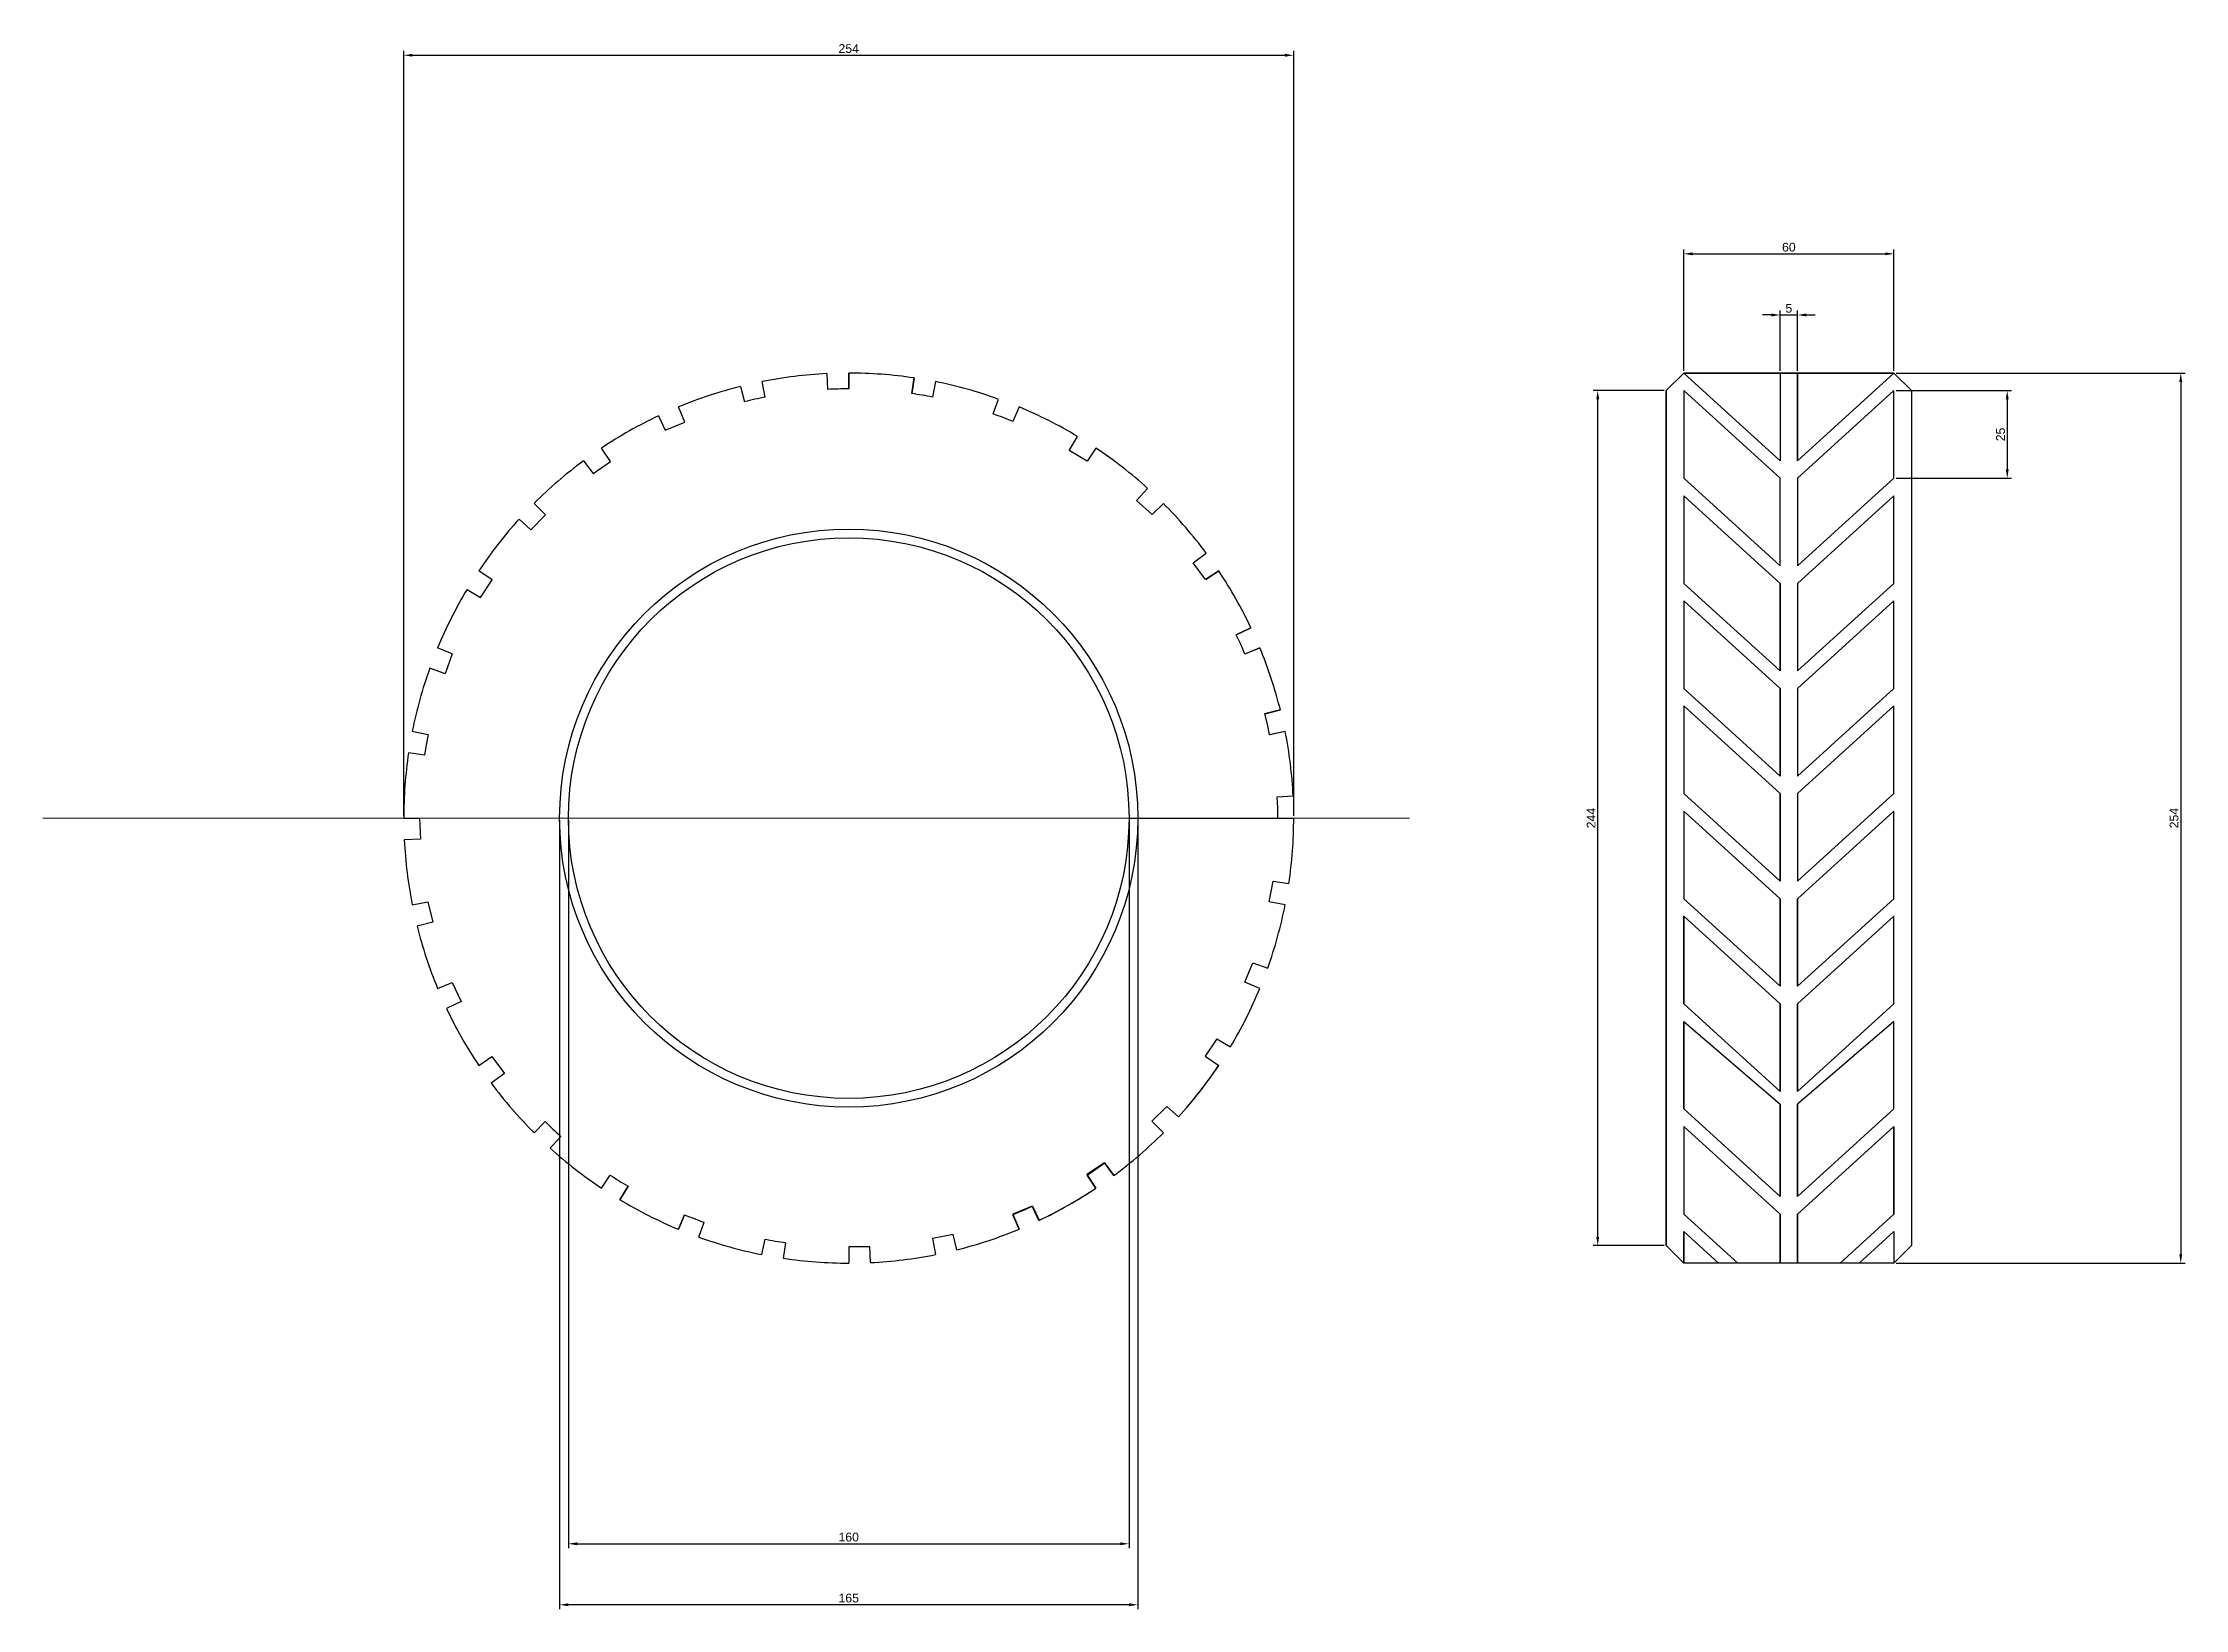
# Model space of a CAD drawing. Header units: millimetres. Extents: x -230 to 381, y -226 to 221.
import ezdxf

# ---------------------------------------------------------------- set-up
doc = ezdxf.new("R2010")
doc.units = ezdxf.units.MM
doc.layers.add('03_Ejes', color=1, linetype='Continuous')
doc.layers.add('04_Cotas', color=3, linetype='Continuous')
doc.styles.get("Standard").update_dxf_attribs({"font": 'arial.ttf'})
doc.dimstyles.new('ISO-25', dxfattribs={"dimtxt": 2.5, "dimasz": 2.5, "dimexe": 1.25, "dimexo": 0.625, "dimtad": 1, "dimtxsty": 'Standard', "dimcen": 2.5, "dimadec": 0, "dimazin": 0, "dimtfac": 1, "dimtmove": 0, "dimatfit": 3, "dimfxl": 1, "dimarcsym": 0})

# ---------------------------------------------------------------- blocks, each defined once
blk = doc.blocks.new('Rueda')
for p, q in [((-30.86, 123.19), (-29.77, 118.83)), ((-23.81, 120.16), (-24.69, 124.58)), ((-6.23, 126.85), (-6.01, 122.35)), ((0, 122.5), (0, 127)), ((0, 122.5), (0, 127)), ((0, 127), (0, 122.5)), ((17.97, 121.17), (18.63, 125.63)), ((18.63, 125.63), (17.97, 121.17)), ((17.97, 121.17), (18.63, 125.63)), ((24.78, 124.56), (23.9, 120.15)), ((-46.82, 113.04), (-48.6, 117.33)), ((41.18, 115.37), (42.7, 119.61)), ((48.6, 117.33), (46.88, 113.18)), ((-54.3, 114.81), (-52.38, 110.74)), ((-52.38, 110.74), (-46.82, 113.04)), ((-67.98, 101.73), (-70.56, 105.6)), ((62.9, 104.95), (65.29, 108.93)), ((68.06, 101.86), (62.9, 104.95)), ((70.56, 105.6), (68.06, 101.86)), ((-75.65, 102.01), (-72.97, 98.39)), ((-72.97, 98.39), (-67.98, 101.73)), ((82.17, 90.66), (85.29, 94.1)), ((-90.77, 82.27), (-86.52, 86.52)), ((-86.52, 86.52), (-89.8, 89.8)), ((86.62, 86.62), (82.17, 90.66)), ((89.8, 89.8), (86.62, 86.62)), ((-94.1, 85.29), (-90.77, 82.27)), ((98.27, 72.89), (102.01, 75.65)), ((-101.73, 67.98), (-105.6, 70.56)), ((-105.07, 62.98), (-101.73, 67.98)), ((101.86, 68.06), (98.27, 72.89)), ((105.6, 70.56), (101.86, 68.06)), ((101.88, 68.07), (105.6, 70.56)), ((-108.93, 65.29), (-105.07, 62.98)), ((110.61, 52.31), (114.81, 54.3)), ((111.89, 49.6), (110.61, 52.31)), ((114.81, 54.3), (110.74, 52.38)), ((113.04, 46.82), (111.89, 49.6)), ((-113.18, 46.88), (-117.33, 48.6)), ((-113.18, 46.88), (-115.2, 41.22)), ((117.33, 48.6), (113.04, 46.82)), ((113.18, 46.88), (117.33, 48.6)), ((-115.2, 41.22), (-119.58, 42.79)), ((-115.34, 41.27), (-119.58, 42.79)), ((123.19, 30.86), (118.69, 29.73)), ((118.83, 29.77), (123.19, 30.86)), ((-124.56, 24.78), (-120.15, 23.9)), ((-124.56, 24.78), (-120, 23.87)), ((118.69, 29.73), (119.42, 26.81)), ((119.42, 26.81), (120, 23.87)), ((120, 23.87), (124.56, 24.78)), ((120.15, 23.9), (124.56, 24.78)), ((-121.03, 17.95), (-125.63, 18.63)), ((-120.59, 20.92), (-121.03, 17.95)), ((-120, 23.87), (-120.59, 20.92)), ((126.85, 6.23), (122.21, 6)), ((126.85, 6.23), (122.35, 6.01)), ((-127, 0), (-122.5, 0)), ((-122.5, 0), (-122.21, -6)), ((80, 0), (127, 0)), ((122.21, 6), (122.35, 3)), ((122.35, 3), (122.35, 0)), ((122.35, 0), (127, 0)), ((-122.21, -6), (-126.85, -6.23)), ((120, -23.87), (121.17, -17.97)), ((121.17, -17.97), (125.63, -18.63)), ((-124.56, -24.78), (-120.15, -23.9)), ((-120.15, -23.9), (-118.69, -29.73)), ((124.56, -24.78), (120, -23.87)), ((-118.69, -29.73), (-123.19, -30.86)), ((113.04, -46.82), (115.34, -41.27)), ((115.34, -41.27), (119.58, -42.79)), ((-117.33, -48.6), (-113.18, -46.88)), ((-113.18, -46.88), (-110.61, -52.31)), ((117.33, -48.6), (113.04, -46.82)), ((-110.61, -52.31), (-114.81, -54.3)), ((105.07, -62.98), (101.73, -67.98)), ((105.07, -62.98), (108.93, -65.29)), ((-105.6, -70.56), (-101.86, -68.06)), ((-98.27, -72.89), (-102.01, -75.65)), ((-101.86, -68.06), (-98.27, -72.89)), ((101.73, -67.98), (105.6, -70.56)), ((90.77, -82.27), (86.52, -86.52)), ((90.77, -82.27), (90.77, -82.27)), ((90.77, -82.27), (94.1, -85.29)), ((94.1, -85.29), (90.77, -82.27)), ((-89.8, -89.8), (-86.62, -86.62)), ((-82.2, -90.83), (-85.22, -94.16)), ((86.52, -86.52), (89.8, -89.8)), ((86.52, -86.52), (89.8, -89.8)), ((89.8, -89.8), (86.62, -86.62)), ((86.62, -86.62), (89.8, -89.8)), ((-70.56, -105.6), (-68.06, -101.86)), ((72.97, -98.39), (67.98, -101.73)), ((67.98, -101.73), (70.56, -105.6)), ((70.56, -105.6), (68.06, -101.86)), ((72.97, -98.39), (75.65, -102.01)), ((72.97, -98.39), (75.65, -102.01)), ((75.65, -102.01), (72.97, -98.39)), ((75.65, -102.01), (72.97, -98.39)), ((-62.98, -105.07), (-65.29, -108.93)), ((-62.98, -105.07), (-65.29, -108.93)), ((-65.29, -108.93), (-62.98, -105.07)), ((-46.88, -113.18), (-48.6, -117.33)), ((-48.6, -117.33), (-46.88, -113.18)), ((-46.88, -113.18), (-48.6, -117.33)), ((-42.79, -119.58), (-41.27, -115.34)), ((52.38, -110.74), (46.82, -113.04)), ((46.82, -113.04), (48.6, -117.33)), ((48.6, -117.33), (46.88, -113.18)), ((54.3, -114.81), (52.38, -110.74)), ((52.46, -110.7), (54.38, -114.77)), ((-23.99, -120.13), (-24.87, -124.54)), ((-18.63, -125.63), (-17.97, -121.17)), ((29.77, -118.83), (23.87, -120)), ((23.87, -120), (24.78, -124.56)), ((30.86, -123.19), (29.77, -118.83)), ((6.01, -122.35), (0, -122.35)), ((0, -122.35), (0, -127)), ((6.23, -126.85), (6.01, -122.35))]:
    blk.add_line(p, q)
for radius in [82.5, 80]:
    blk.add_circle((0, 0), radius)
for radius, start, end in [(127, 104.0625, 112.5), (127, 92.8125, 101.20816), (122.5, 90, 92.8125), (127, 81.5625, 90), (127, 81.5625, 90), (127, 70.35434, 78.75), (122.5, 101.20816, 104.0625), (122.5, 78.75, 81.5625), (127, 59.0625, 67.5), (127, 115.3125, 123.75), (122.5, 67.5, 70.35434), (127, 47.8125, 56.25), (127, 126.5625, 135), (127, 36.5625, 45), (127, 137.8125, 146.25), (127, 25.31281, 33.75031), (127, 25.3125, 33.75), (127, 149.0625, 157.5), (127, 14.06281, 22.50031), (127, 14.0625, 22.5), (127, 160.3125, 168.75), (127, 160.3125, 168.75), (127, 2.8125, 11.25), (127, 2.81281, 11.25031), (127, 171.5625, 180), (127, 351.56281, 0.00031), (127, 182.8125, 191.25), (127, 340.31281, 348.75031), (127, 194.0625, 202.5), (127, 329.06281, 337.50031), (127, 205.3125, 213.75), (127, 317.8125, 326.25), (127, 317.81281, 326.20847), (127, 216.5625, 225), (122.5, 225, 227.85434), (127, 306.56281, 315.00031), (127, 306.56281, 315.00031), (127, 306.5625, 315), (127, 227.85434, 236.25), (122.5, 236.25, 239.0625), (122.5, 303.75031, 306.56281), (127, 239.0625, 247.5), (127, 239.0625, 247.5), (127, 295.3125, 303.75), (127, 295.35465, 303.75031), (122.5, 247.5, 250.3125), (122.5, 292.50031, 295.35465), (127, 250.3125, 258.70816), (122.5, 258.70816, 261.5625), (127, 284.06281, 292.50031), (127, 284.0625, 292.5), (127, 261.5625, 270), (127, 272.8125, 281.25)]:
    blk.add_arc((0, 0), radius, start, end)
blk = doc.blocks.new('rueda de frente')
for p, q in [((233.32, 122), (238.32, 127)), ((238.32, 127), (233.32, 122)), ((265.82, 102), (238.32, 127)), ((238.32, 127), (298.32, 127)), ((298.32, 127), (238.32, 127)), ((265.82, 127), (265.82, 102)), ((270.82, 102), (270.82, 127)), ((270.82, 127), (270.82, 102)), ((270.82, 102), (298.32, 127)), ((298.32, 127), (303.32, 122)), ((233.32, -122), (233.32, 122)), ((233.32, 122), (233.32, -122)), ((238.32, 122), (238.32, 97)), ((265.82, 97), (238.32, 122)), ((238.32, 122), (238.32, 97)), ((298.32, 122), (270.82, 97)), ((298.32, 97), (298.32, 122)), ((303.32, 122), (303.32, -122)), ((238.32, 97), (265.82, 72)), ((238.32, 92), (238.32, 67)), ((265.82, 67), (238.32, 92)), ((238.32, 92), (238.32, 67)), ((265.82, 72), (265.82, 97)), ((270.82, 97), (270.82, 72)), ((270.82, 97), (270.82, 72)), ((270.82, 72), (298.32, 97)), ((298.32, 92), (270.82, 67)), ((298.32, 67), (298.32, 92)), ((238.32, 67), (265.82, 42)), ((238.32, 62), (238.32, 37)), ((265.82, 37), (238.32, 62)), ((238.32, 62), (238.32, 37)), ((265.82, 67), (265.82, 42)), ((265.82, 42), (265.82, 67)), ((270.82, 67), (270.82, 42)), ((270.82, 67), (270.82, 42)), ((270.82, 42), (298.32, 67)), ((298.32, 62), (270.82, 37)), ((298.32, 37), (298.32, 62)), ((238.32, 37), (265.82, 12)), ((265.82, 37), (265.82, 12)), ((265.82, 12), (265.82, 37)), ((270.82, 37), (270.82, 12)), ((270.82, 37), (270.82, 12)), ((270.82, 12), (298.32, 37)), ((238.32, 32), (238.32, 7)), ((265.82, 7), (238.32, 32)), ((238.32, 32), (238.32, 7)), ((298.32, 32), (270.82, 7)), ((298.32, 7), (298.32, 32)), ((238.32, 7), (265.82, -18)), ((265.82, 7), (265.82, -18)), ((265.82, -18), (265.82, 7)), ((270.82, 7), (270.82, -18)), ((270.82, 7), (270.82, -18)), ((270.82, -18), (298.32, 7)), ((238.32, 2), (238.32, -23)), ((265.82, -23), (238.32, 2)), ((238.32, 2), (238.32, -23)), ((298.32, 2), (270.82, -23)), ((298.32, -23), (298.32, 2)), ((238.32, -23), (265.82, -48)), ((265.82, -48), (265.82, -23)), ((265.82, -23), (265.82, -48)), ((265.82, -48), (265.82, -23)), ((270.82, -23), (270.82, -48)), ((270.82, -48), (298.32, -23)), ((270.82, -23), (270.82, -48)), ((270.82, -48), (270.82, -23)), ((238.32, -53), (238.32, -28)), ((238.32, -28), (238.32, -53)), ((265.82, -53), (238.32, -28)), ((238.32, -28), (238.32, -28)), ((298.32, -28), (270.82, -53)), ((298.32, -53), (298.32, -28)), ((298.32, -28), (298.32, -28)), ((238.32, -53), (265.82, -78)), ((265.82, -78), (265.82, -53)), ((265.82, -53), (265.82, -78)), ((270.82, -78), (270.82, -53)), ((270.82, -53), (270.82, -78)), ((270.82, -78), (298.32, -53)), ((238.32, -83), (238.32, -58)), ((238.32, -58), (238.32, -83)), ((238.32, -58), (265.82, -81.61)), ((298.32, -58), (270.82, -81.61)), ((298.32, -83), (298.32, -58)), ((238.32, -83), (265.82, -108)), ((265.82, -83), (265.82, -81.61)), ((265.82, -81.61), (265.82, -108)), ((265.82, -108), (265.82, -81.61)), ((265.82, -81.61), (265.82, -85.22)), ((265.82, -108), (265.82, -83)), ((270.82, -81.61), (270.82, -108)), ((270.82, -81.61), (270.82, -108)), ((270.82, -83), (270.82, -81.61)), ((270.82, -81.61), (270.82, -85.22)), ((270.82, -108), (298.32, -83)), ((270.82, -108), (270.82, -83)), ((238.32, -88), (238.32, -113)), ((238.32, -88), (265.82, -113)), ((238.32, -88), (238.32, -113)), ((238.32, -88), (238.32, -113)), ((298.32, -88), (270.82, -113)), ((298.32, -113), (298.32, -88)), ((298.32, -88), (298.32, -113)), ((253.72, -127), (238.32, -113)), ((265.82, -113), (265.82, -127)), ((265.82, -113), (265.82, -127)), ((265.82, -113), (265.82, -127)), ((265.82, -127), (265.82, -113)), ((270.82, -113), (270.82, -127)), ((270.82, -113), (270.82, -127)), ((270.82, -113), (270.82, -127)), ((270.82, -127), (270.82, -113)), ((282.92, -127), (298.32, -113)), ((238.32, -127), (233.32, -122)), ((233.32, -122), (238.32, -127)), ((248.22, -127), (238.32, -118)), ((238.32, -118), (238.32, -127)), ((238.32, -127), (238.32, -118)), ((288.42, -127), (298.32, -118)), ((298.32, -118), (298.32, -127)), ((303.32, -122), (298.32, -127)), ((298.32, -127), (238.32, -127)), ((298.32, -127), (238.32, -127))]:
    blk.add_line(p, q)
blk = doc.blocks.new('*D11')
at = {"layer": '04_Cotas', "color": 0, "lineweight": -2, "transparency": 16777216}
for p, q in [((-127, 0.63), (-127, 218.96)), ((-124.5, 217.71), (124.5, 217.71)), ((127, 0.63), (127, 218.96))]:
    blk.add_line(p, q, dxfattribs=at)
at = {"layer": '04_Cotas', "color": 0, "transparency": 16777216}
for points in [[(-124.5, 218.13), (-124.5, 217.3), (-127, 217.71)], [(124.5, 218.13), (124.5, 217.3), (127, 217.71)]]:
    blk.add_solid(points, dxfattribs=at)
at = {"layer": 'Defpoints', "color": 0, "transparency": 16777216}
for p in [(127, 217.71), (-127, 0), (127, 0)]:
    blk.add_point(p, dxfattribs=at)
at = {"layer": '04_Cotas', "color": 0, "transparency": 16777216, "insert": (0, 219.61), "char_height": 2.5, "attachment_point": 5}
blk.add_mtext('254', dxfattribs=at)
blk = doc.blocks.new('*D12')
at = {"layer": '04_Cotas', "color": 0, "lineweight": -2, "transparency": 16777216}
for p, q in [((-80, -0.62), (-80, -208.34)), ((80, -0.62), (80, -208.34)), ((-77.5, -207.09), (77.5, -207.09))]:
    blk.add_line(p, q, dxfattribs=at)
at = {"layer": '04_Cotas', "color": 0, "transparency": 16777216}
for points in [[(-77.5, -206.67), (-77.5, -207.51), (-80, -207.09)], [(77.5, -206.67), (77.5, -207.51), (80, -207.09)]]:
    blk.add_solid(points, dxfattribs=at)
at = {"layer": 'Defpoints', "color": 0, "transparency": 16777216}
for p in [(-80, 0), (80, 0), (80, -207.09)]:
    blk.add_point(p, dxfattribs=at)
at = {"layer": '04_Cotas', "color": 0, "transparency": 16777216, "insert": (0, -205.19), "char_height": 2.5, "attachment_point": 5}
blk.add_mtext('160', dxfattribs=at)
blk = doc.blocks.new('*D13')
at = {"layer": '04_Cotas', "color": 0, "lineweight": -2, "transparency": 16777216}
for p, q in [((-82.5, -0.62), (-82.5, -225.75)), ((82.5, -0.62), (82.5, -225.75)), ((80, -224.5), (-80, -224.5))]:
    blk.add_line(p, q, dxfattribs=at)
at = {"layer": '04_Cotas', "color": 0, "transparency": 16777216}
for points in [[(-80, -224.08), (-80, -224.92), (-82.5, -224.5)], [(80, -224.08), (80, -224.92), (82.5, -224.5)]]:
    blk.add_solid(points, dxfattribs=at)
at = {"layer": 'Defpoints', "color": 0, "transparency": 16777216}
for p in [(-82.5, 0), (82.5, 0), (-82.5, -224.5)]:
    blk.add_point(p, dxfattribs=at)
at = {"layer": '04_Cotas', "color": 0, "transparency": 16777216, "insert": (0, -222.6), "char_height": 2.5, "attachment_point": 5}
blk.add_mtext('165', dxfattribs=at)
blk = doc.blocks.new('*D14')
at = {"layer": '04_Cotas', "color": 0, "lineweight": -2, "transparency": 16777216}
for p, q in [((298.94, 127), (381.42, 127)), ((380.17, 124.5), (380.17, -124.5)), ((298.94, -127), (381.42, -127))]:
    blk.add_line(p, q, dxfattribs=at)
at = {"layer": '04_Cotas', "color": 0, "transparency": 16777216}
for points in [[(379.75, 124.5), (380.59, 124.5), (380.17, 127)], [(379.75, -124.5), (380.59, -124.5), (380.17, -127)]]:
    blk.add_solid(points, dxfattribs=at)
at = {"layer": 'Defpoints', "color": 0, "transparency": 16777216}
for p in [(298.32, 127), (298.32, -127), (380.17, -127)]:
    blk.add_point(p, dxfattribs=at)
at = {"layer": '04_Cotas', "color": 0, "transparency": 16777216, "insert": (378.27, 0), "char_height": 2.5, "attachment_point": 5, "rotation": 90}
blk.add_mtext('254', dxfattribs=at)
blk = doc.blocks.new('*D15')
at = {"layer": '04_Cotas', "color": 0, "lineweight": -2, "transparency": 16777216}
for p, q in [((232.69, 122), (212.51, 122)), ((213.76, -119.5), (213.76, 119.5)), ((232.69, -122), (212.51, -122))]:
    blk.add_line(p, q, dxfattribs=at)
at = {"layer": '04_Cotas', "color": 0, "transparency": 16777216}
for points in [[(213.34, 119.5), (214.18, 119.5), (213.76, 122)], [(213.34, -119.5), (214.18, -119.5), (213.76, -122)]]:
    blk.add_solid(points, dxfattribs=at)
at = {"layer": 'Defpoints', "color": 0, "transparency": 16777216}
for p in [(213.76, 122), (233.32, 122), (233.32, -122)]:
    blk.add_point(p, dxfattribs=at)
at = {"layer": '04_Cotas', "color": 0, "transparency": 16777216, "insert": (211.88, 0), "char_height": 2.5, "attachment_point": 5, "rotation": 90}
blk.add_mtext('244', dxfattribs=at)
blk = doc.blocks.new('*D16')
at = {"layer": '04_Cotas', "color": 0, "lineweight": -2, "transparency": 16777216}
for p, q in [((238.32, 127.62), (238.32, 162.29)), ((240.82, 161.04), (295.82, 161.04)), ((298.32, 127.62), (298.32, 162.29))]:
    blk.add_line(p, q, dxfattribs=at)
at = {"layer": '04_Cotas', "color": 0, "transparency": 16777216}
for points in [[(240.82, 161.45), (240.82, 160.62), (238.32, 161.04)], [(295.82, 161.45), (295.82, 160.62), (298.32, 161.04)]]:
    blk.add_solid(points, dxfattribs=at)
at = {"layer": 'Defpoints', "color": 0, "transparency": 16777216}
for p in [(298.32, 161.04), (238.32, 127), (298.32, 127)]:
    blk.add_point(p, dxfattribs=at)
at = {"layer": '04_Cotas', "color": 0, "transparency": 16777216, "insert": (268.32, 162.94), "char_height": 2.5, "attachment_point": 5}
blk.add_mtext('60', dxfattribs=at)
blk = doc.blocks.new('*D18')
at = {"layer": '04_Cotas', "color": 0, "lineweight": -2, "transparency": 16777216}
for p, q in [((263.32, 143.59), (260.82, 143.59)), ((265.82, 127.62), (265.82, 144.84)), ((265.82, 143.59), (270.82, 143.59)), ((270.82, 127.62), (270.82, 144.84)), ((273.32, 143.59), (275.82, 143.59))]:
    blk.add_line(p, q, dxfattribs=at)
at = {"layer": '04_Cotas', "color": 0, "transparency": 16777216}
for points in [[(263.32, 144.01), (263.32, 143.18), (265.82, 143.59)], [(273.32, 144.01), (273.32, 143.18), (270.82, 143.59)]]:
    blk.add_solid(points, dxfattribs=at)
at = {"layer": 'Defpoints', "color": 0, "transparency": 16777216}
for p in [(270.82, 143.59), (265.82, 127), (270.82, 127)]:
    blk.add_point(p, dxfattribs=at)
at = {"layer": '04_Cotas', "color": 0, "transparency": 16777216, "insert": (268.32, 145.49), "char_height": 2.5, "attachment_point": 5}
blk.add_mtext('5', dxfattribs=at)
blk = doc.blocks.new('*D19')
at = {"layer": '04_Cotas', "color": 0, "lineweight": -2, "transparency": 16777216}
for p, q in [((298.94, 122), (331.89, 122)), ((330.64, 119.5), (330.64, 99.5)), ((298.94, 97), (331.89, 97))]:
    blk.add_line(p, q, dxfattribs=at)
at = {"layer": '04_Cotas', "color": 0, "transparency": 16777216}
for points in [[(330.23, 119.5), (331.06, 119.5), (330.64, 122)], [(330.23, 99.5), (331.06, 99.5), (330.64, 97)]]:
    blk.add_solid(points, dxfattribs=at)
at = {"layer": 'Defpoints', "color": 0, "transparency": 16777216}
for p in [(298.32, 122), (298.32, 97), (330.64, 97)]:
    blk.add_point(p, dxfattribs=at)
at = {"layer": '04_Cotas', "color": 0, "transparency": 16777216, "insert": (328.74, 109.5), "char_height": 2.5, "attachment_point": 5, "rotation": 90}
blk.add_mtext('25', dxfattribs=at)

msp = doc.modelspace()

# ---------------------------------------------------------------- linework, layer by layer
at = {"layer": '03_Ejes', "lineweight": 5}
msp.add_line((-230, 0), (160, 0), dxfattribs=at)

# ---------------------------------------------------------------- block references
for name in ['Rueda', 'rueda de frente']:
    msp.add_blockref(name, (0, 0))

# ---------------------------------------------------------------- dimensions: what is measured, and where the dimension line sits
at = {"layer": '04_Cotas'}
for base, p1, p2, picture, middle in [((127, 217.712), (-127, 0), (127, 0), '*D11', (0, 219.614)), ((298.316, 161.037), (238.316, 127), (298.316, 127), '*D16', (268.316, 162.939)), ((270.816, 143.592), (265.816, 127), (270.816, 127), '*D18', (268.316, 145.488)), ((-82.5, -224.499), (82.5, 0), (-82.5, 0), '*D13', (0, -222.598)), ((80, -207.09), (-80, 0), (80, 0), '*D12', (0, -205.188))]:
    dim = msp.add_linear_dim(base=base, p1=p1, p2=p2, dimstyle='ISO-25', dxfattribs=at)
    dim.commit()
    dim.dimension.update_dxf_attribs({"geometry": picture, "text_midpoint": middle})
for base, p1, p2, picture, middle in [((380.171, -127), (298.316, 127), (298.316, -127), '*D14', (378.269, 0)), ((213.761, 122), (233.316, -122), (233.316, 122), '*D15', (211.881, 0)), ((330.645, 97), (298.316, 122), (298.316, 97), '*D19', (328.743, 109.5))]:
    dim = msp.add_linear_dim(base=base, p1=p1, p2=p2, angle=90, dimstyle='ISO-25', dxfattribs=at)
    dim.commit()
    dim.dimension.update_dxf_attribs({"geometry": picture, "text_midpoint": middle})

doc.saveas('drawing.dxf')
